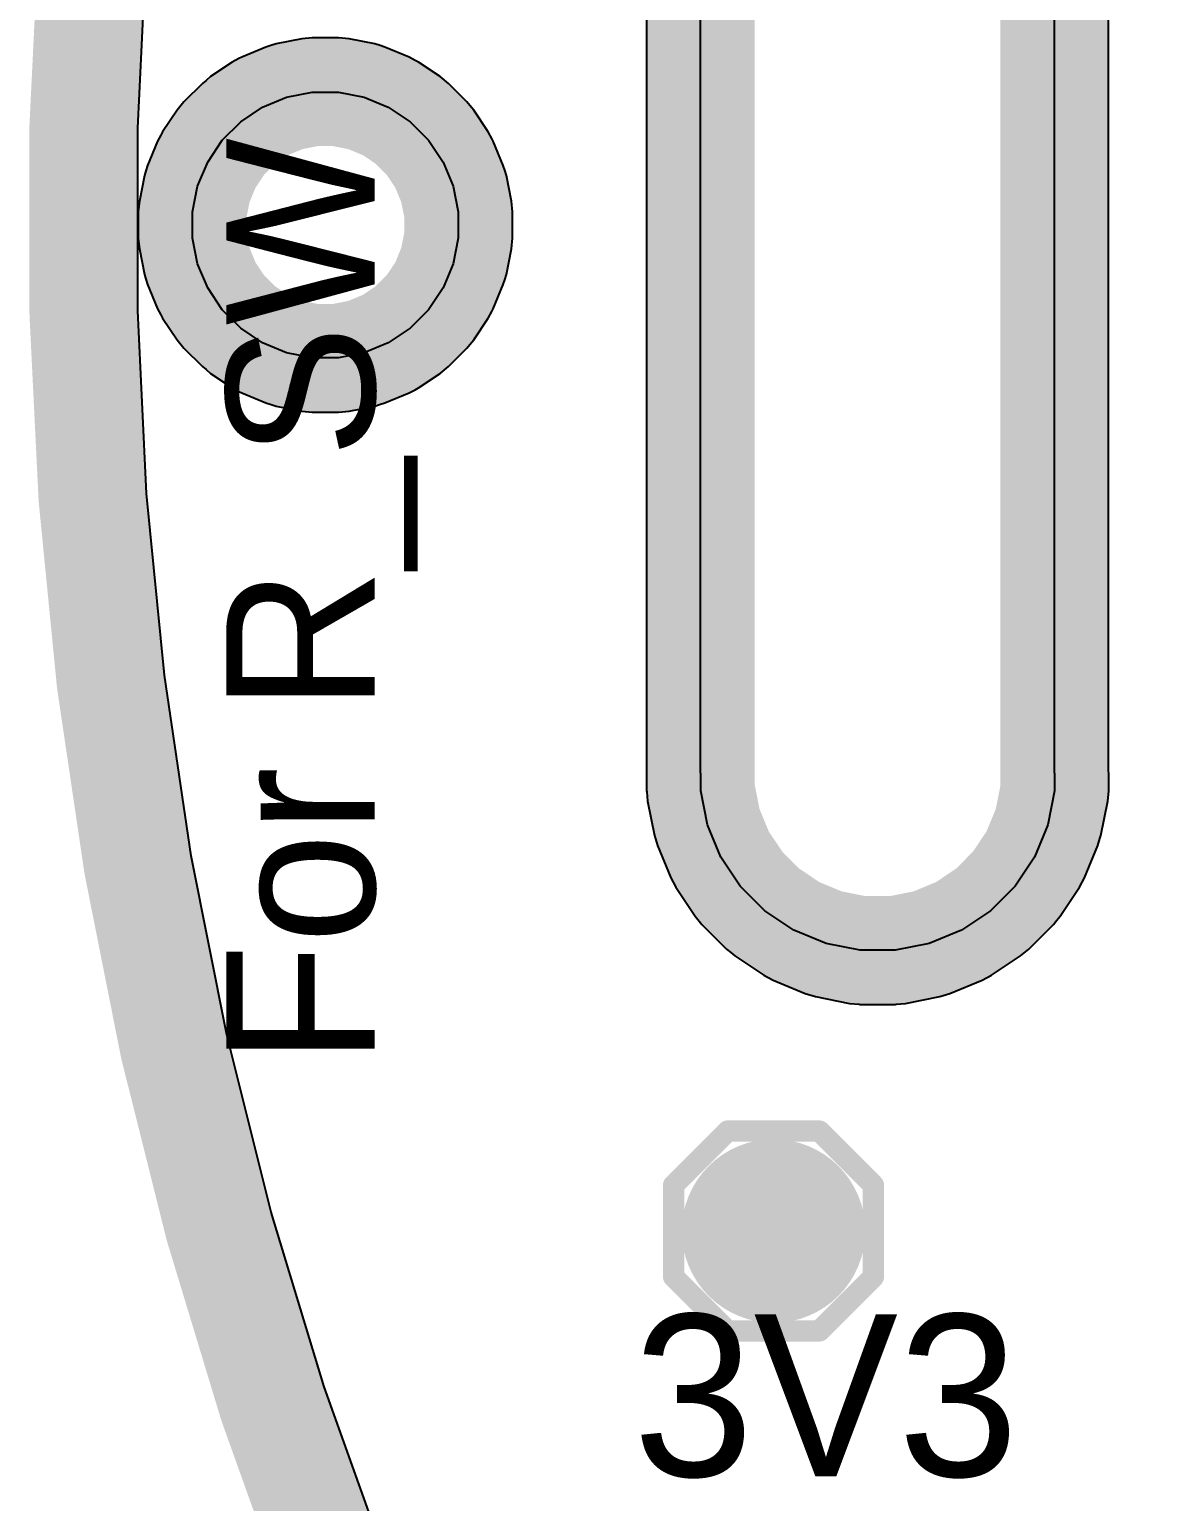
# Model space of a CAD drawing. Header units: millimetres. Extents: x 2.49 to 5.32, y 1.64 to 4.48.
# Drawn here: x 2.488 to 2.908, y 2.587 to 3.132 of the extents above; entities that cross this region are included whole.
import ezdxf

# ---------------------------------------------------------------- set-up
doc = ezdxf.new("R2010")
doc.units = ezdxf.units.MM
doc.header["$MEASUREMENT"] = 0
for name, color, linetype in [('BottomLayer', 5, 'Continuous'), ('BottomSolder', 6, 'Continuous'), ('InternalPlane1', 76, 'Continuous'), ('InternalPlane2', 16, 'Continuous'), ('Mechanical2', 216, 'Continuous'), ('MultiLayer', 9, 'Continuous'), ('TopLayer', 1, 'Continuous'), ('TopOverlay', 2, 'Continuous'), ('TopPaste', 8, 'Continuous'), ('TopSolder', 216, 'Continuous'), ('ViaHoleLayer', 16, 'Continuous')]:
    doc.layers.add(name, color=color, linetype=linetype)

# ---------------------------------------------------------------- blocks, each defined once
blk = doc.blocks.new('TEST_POINT_74')
at = {"layer": 'TopLayer', "const_width": 0.03}
blk.add_lwpolyline([(-0.015, 0, 1), (0.015, 0, 1)], format="xyb", close=True, dxfattribs=at)
at = {"layer": 'TopOverlay', "const_width": 0.00787}
for points in [[(-0.017, 0.037), (-0.037, 0.017)], [(-0.017, 0.037), (0.017, 0.037)], [(-0.017, 0.037), (0.017, 0.037)], [(0.017, 0.037), (0.037, 0.017)], [(-0.037, 0.017), (-0.037, -0.017)], [(0.037, 0.017), (0.037, -0.017)], [(-0.037, -0.017), (-0.017, -0.037)], [(0.037, -0.017), (0.017, -0.037)], [(-0.017, -0.037), (0.017, -0.037)], [(-0.017, -0.037), (0.017, -0.037)]]:
    blk.add_lwpolyline(points, dxfattribs=at)
at = {"layer": 'TopOverlay', "const_width": 0.00394}
for points in [[(-0.01897, 0.037, 1), (-0.01503, 0.037, 1)], [(-0.01897, 0.037, 1), (-0.01503, 0.037, 1)], [(-0.01897, 0.037, 1), (-0.01503, 0.037, 1)], [(0.01503, 0.037, 1), (0.01897, 0.037, 1)], [(0.01503, 0.037, 1), (0.01897, 0.037, 1)], [(0.01503, 0.037, 1), (0.01897, 0.037, 1)], [(-0.03897, 0.017, 1), (-0.03503, 0.017, 1)], [(-0.03897, 0.017, 1), (-0.03503, 0.017, 1)], [(0.03503, 0.017, 1), (0.03897, 0.017, 1)], [(0.03503, 0.017, 1), (0.03897, 0.017, 1)], [(-0.03897, -0.017, 1), (-0.03503, -0.017, 1)], [(-0.03897, -0.017, 1), (-0.03503, -0.017, 1)], [(0.03503, -0.017, 1), (0.03897, -0.017, 1)], [(0.03503, -0.017, 1), (0.03897, -0.017, 1)], [(-0.01897, -0.037, 1), (-0.01503, -0.037, 1)], [(-0.01897, -0.037, 1), (-0.01503, -0.037, 1)], [(-0.01897, -0.037, 1), (-0.01503, -0.037, 1)], [(0.01503, -0.037, 1), (0.01897, -0.037, 1)], [(0.01503, -0.037, 1), (0.01897, -0.037, 1)], [(0.01503, -0.037, 1), (0.01897, -0.037, 1)]]:
    blk.add_lwpolyline(points, format="xyb", close=True, dxfattribs=at)
at = {"layer": 'TopPaste', "const_width": 0.03}
blk.add_lwpolyline([(-0.015, 0, 1), (0.015, 0, 1)], format="xyb", close=True, dxfattribs=at)
at = {"layer": 'TopSolder', "const_width": 0.034}
blk.add_lwpolyline([(-0.017, 0, 1), (0.017, 0, 1)], format="xyb", close=True, dxfattribs=at)

msp = doc.modelspace()

# ---------------------------------------------------------------- linework, layer by layer
at = {"layer": 'BottomLayer', "const_width": 0.00886}
msp.add_lwpolyline([(2.75957, 2.6875, 1), (2.76843, 2.6875, 1)], format="xyb", close=True, dxfattribs=at)
at = {"layer": 'BottomSolder', "const_width": 0.01286}
msp.add_lwpolyline([(2.75757, 2.6875, 1), (2.77043, 2.6875, 1)], format="xyb", close=True, dxfattribs=at)
at = {"layer": 'InternalPlane1'}
for p, q in [((2.7169, 3.26708), (2.7169, 2.85699)), ((2.8881, 2.85772), (2.8881, 3.268)), ((2.52846, 3.09582), (2.53178, 3.16337)), ((2.58923, 3.12892), (2.57972, 3.12703)), ((2.59315, 3.12931), (2.58923, 3.12892)), ((2.60285, 3.12931), (2.59315, 3.12931)), ((2.59315, 3.12931), (2.59315, 3.12931)), ((2.59315, 3.12931), (2.59315, 3.12931)), ((2.60677, 3.12892), (2.60285, 3.12931)), ((2.60285, 3.12931), (2.60285, 3.12931)), ((2.60285, 3.12931), (2.60285, 3.12931)), ((2.61628, 3.12703), (2.60677, 3.12892)), ((2.57595, 3.12589), (2.567, 3.12218)), ((2.57774, 3.12643), (2.57595, 3.12589)), ((2.57972, 3.12703), (2.57774, 3.12643)), ((2.61826, 3.12643), (2.61628, 3.12703)), ((2.62005, 3.12589), (2.61826, 3.12643)), ((2.629, 3.12218), (2.62005, 3.12589)), ((2.56352, 3.12032), (2.55546, 3.11494)), ((2.56594, 3.12162), (2.56352, 3.12032)), ((2.567, 3.12218), (2.56594, 3.12162)), ((2.63127, 3.12097), (2.629, 3.12218)), ((2.63248, 3.12032), (2.63127, 3.12097)), ((2.64054, 3.11494), (2.63248, 3.12032)), ((2.55379, 3.11356), (2.55242, 3.11244)), ((2.55546, 3.11494), (2.55379, 3.11356)), ((2.64358, 3.11244), (2.64054, 3.11494)), ((2.55242, 3.11244), (2.54556, 3.10558)), ((2.65044, 3.10558), (2.64358, 3.11244)), ((2.54306, 3.10254), (2.53768, 3.09448)), ((2.54556, 3.10558), (2.54306, 3.10254)), ((2.65156, 3.10421), (2.65044, 3.10558)), ((2.65294, 3.10254), (2.65156, 3.10421)), ((2.65832, 3.09448), (2.65294, 3.10254)), ((2.52846, 3.062), (2.52846, 3.09582)), ((2.53582, 3.091), (2.53211, 3.08205)), ((2.53703, 3.09327), (2.53582, 3.091)), ((2.53768, 3.09448), (2.53703, 3.09327)), ((2.65962, 3.09206), (2.65832, 3.09448)), ((2.66018, 3.091), (2.65962, 3.09206)), ((2.66389, 3.08205), (2.66018, 3.091)), ((2.5315, 3.08003), (2.53097, 3.07828)), ((2.53211, 3.08205), (2.5315, 3.08003)), ((2.66443, 3.08026), (2.66389, 3.08205)), ((2.66503, 3.07828), (2.66443, 3.08026)), ((2.53097, 3.07828), (2.52908, 3.06877)), ((2.66692, 3.06877), (2.66503, 3.07828)), ((2.52908, 3.06877), (2.52869, 3.06485)), ((2.52869, 3.06485), (2.52869, 3.06)), ((2.66731, 3.06485), (2.66692, 3.06877)), ((2.66731, 3.06), (2.66731, 3.06485)), ((2.66731, 3.06485), (2.66731, 3.06485)), ((2.66731, 3.06485), (2.66731, 3.06485)), ((2.52846, 3.02818), (2.52846, 3.062)), ((2.52869, 3.06), (2.52869, 3.05515)), ((2.66731, 3.05515), (2.66731, 3.06)), ((2.52869, 3.05515), (2.52908, 3.05123)), ((2.66692, 3.05123), (2.66731, 3.05515)), ((2.66731, 3.05515), (2.66731, 3.05515)), ((2.66731, 3.05515), (2.66731, 3.05515)), ((2.52908, 3.05123), (2.53097, 3.04172)), ((2.66503, 3.04172), (2.66692, 3.05123)), ((2.53097, 3.04172), (2.5315, 3.03997)), ((2.66443, 3.03974), (2.66503, 3.04172)), ((2.5315, 3.03997), (2.53211, 3.03795)), ((2.53211, 3.03795), (2.53582, 3.029)), ((2.66018, 3.029), (2.66389, 3.03795)), ((2.66389, 3.03795), (2.66443, 3.03974)), ((2.53178, 2.96063), (2.52846, 3.02818)), ((2.53582, 3.029), (2.53703, 3.02673)), ((2.53703, 3.02673), (2.53768, 3.02552)), ((2.53768, 3.02552), (2.54306, 3.01746)), ((2.65294, 3.01746), (2.65832, 3.02552)), ((2.65832, 3.02552), (2.65962, 3.02794)), ((2.65962, 3.02794), (2.66018, 3.029)), ((2.54306, 3.01746), (2.54556, 3.01442)), ((2.65044, 3.01442), (2.65156, 3.01579)), ((2.65156, 3.01579), (2.65294, 3.01746)), ((2.54556, 3.01442), (2.55242, 3.00756)), ((2.64358, 3.00756), (2.65044, 3.01442)), ((2.55242, 3.00756), (2.55379, 3.00644)), ((2.55379, 3.00644), (2.55546, 3.00506)), ((2.55546, 3.00506), (2.56352, 2.99968)), ((2.63248, 2.99968), (2.64054, 3.00506)), ((2.64054, 3.00506), (2.64358, 3.00756)), ((2.56352, 2.99968), (2.56594, 2.99838)), ((2.56594, 2.99838), (2.567, 2.99782)), ((2.629, 2.99782), (2.63127, 2.99903)), ((2.63127, 2.99903), (2.63248, 2.99968)), ((2.567, 2.99782), (2.57595, 2.99411)), ((2.57595, 2.99411), (2.57797, 2.9935)), ((2.57797, 2.9935), (2.57972, 2.99297)), ((2.57972, 2.99297), (2.58923, 2.99108)), ((2.60677, 2.99108), (2.61628, 2.99297)), ((2.61628, 2.99297), (2.61803, 2.9935)), ((2.61803, 2.9935), (2.62005, 2.99411)), ((2.62005, 2.99411), (2.629, 2.99782)), ((2.58923, 2.99108), (2.59315, 2.99069)), ((2.59315, 2.99069), (2.60285, 2.99069)), ((2.60285, 2.99069), (2.60677, 2.99108)), ((2.53841, 2.89332), (2.53178, 2.96063)), ((2.54833, 2.82642), (2.53841, 2.89332)), ((2.7169, 2.85699), (2.71698, 2.85626)), ((2.88817, 2.85699), (2.8881, 2.85772)), ((2.88817, 2.85054), (2.88817, 2.85699)), ((2.71698, 2.85626), (2.71698, 2.85054)), ((2.71698, 2.85054), (2.71701, 2.85015)), ((2.71701, 2.85015), (2.71736, 2.84662)), ((2.71736, 2.84662), (2.71988, 2.83396)), ((2.88527, 2.83396), (2.88778, 2.84662)), ((2.88778, 2.84662), (2.88817, 2.85054)), ((2.88817, 2.85054), (2.88817, 2.85054)), ((2.88817, 2.85054), (2.88817, 2.85054)), ((2.71988, 2.83396), (2.72102, 2.83019)), ((2.72102, 2.83019), (2.72596, 2.81827)), ((2.87918, 2.81827), (2.88412, 2.83019)), ((2.88412, 2.83019), (2.88492, 2.83282)), ((2.88492, 2.83282), (2.88527, 2.83396)), ((2.56153, 2.76009), (2.54833, 2.82642)), ((2.72596, 2.81827), (2.72782, 2.8148)), ((2.87733, 2.8148), (2.87918, 2.81827)), ((2.72782, 2.8148), (2.73498, 2.80407)), ((2.87016, 2.80407), (2.87733, 2.8148)), ((2.73498, 2.80407), (2.73748, 2.80103)), ((2.86766, 2.80103), (2.86891, 2.80255)), ((2.86891, 2.80255), (2.87016, 2.80407)), ((2.73748, 2.80103), (2.74661, 2.7919)), ((2.85854, 2.7919), (2.86766, 2.80103)), ((2.74661, 2.7919), (2.74813, 2.79065)), ((2.85549, 2.7894), (2.85854, 2.7919)), ((2.74813, 2.79065), (2.74965, 2.7894)), ((2.74965, 2.7894), (2.76038, 2.78224)), ((2.84476, 2.78224), (2.85549, 2.7894)), ((2.76038, 2.78224), (2.76386, 2.78038)), ((2.76386, 2.78038), (2.77578, 2.77544)), ((2.82937, 2.77544), (2.84129, 2.78038)), ((2.84129, 2.78038), (2.84476, 2.78224)), ((2.77578, 2.77544), (2.77955, 2.7743)), ((2.8256, 2.7743), (2.82937, 2.77544)), ((2.77955, 2.7743), (2.7922, 2.77178)), ((2.7922, 2.77178), (2.79573, 2.77143)), ((2.79573, 2.77143), (2.79612, 2.77139)), ((2.79612, 2.77139), (2.80902, 2.77139)), ((2.80902, 2.77139), (2.80941, 2.77143)), ((2.80941, 2.77143), (2.81294, 2.77178)), ((2.81294, 2.77178), (2.8256, 2.7743)), ((2.57796, 2.69448), (2.56153, 2.76009)), ((2.59759, 2.62976), (2.57796, 2.69448)), ((2.62038, 2.56608), (2.59759, 2.62976))]:
    msp.add_line(p, q, dxfattribs=at)
at = {"layer": 'InternalPlane1', "const_width": 0.04}
for points in [[(2.737, 2.85699), (2.737, 3.26799)], [(2.868, 2.85699), (2.868, 3.268)], [(2.50836, 3.09631), (2.51173, 3.16485)], [(2.58365, 3.10732), (2.59315, 3.10921)], [(2.59315, 3.10921), (2.60285, 3.10921)], [(2.60285, 3.10921), (2.61235, 3.10732)], [(2.56663, 3.09823), (2.57469, 3.10361)], [(2.57469, 3.10361), (2.58365, 3.10732)], [(2.61235, 3.10732), (2.62131, 3.10361)], [(2.62131, 3.10361), (2.62937, 3.09823)], [(2.55977, 3.09137), (2.56663, 3.09823)], [(2.62937, 3.09823), (2.63623, 3.09137)], [(2.50836, 3.062), (2.50836, 3.09631)], [(2.55439, 3.08331), (2.55977, 3.09137)], [(2.63623, 3.09137), (2.64161, 3.08331)], [(2.55068, 3.07435), (2.55439, 3.08331)], [(2.64161, 3.08331), (2.64532, 3.07435)], [(2.54879, 3.06485), (2.55068, 3.07435)], [(2.64532, 3.07435), (2.64721, 3.06485)], [(2.50836, 3.02769), (2.50836, 3.062)], [(2.54879, 3.06), (2.54879, 3.06485)], [(2.54879, 3.05515), (2.54879, 3.06)], [(2.64721, 3.06), (2.64721, 3.06485)], [(2.64721, 3.05515), (2.64721, 3.06)], [(2.54879, 3.05515), (2.55068, 3.04565)], [(2.64532, 3.04565), (2.64721, 3.05515)], [(2.55068, 3.04565), (2.55439, 3.03669)], [(2.64161, 3.03669), (2.64532, 3.04565)], [(2.55439, 3.03669), (2.55977, 3.02863)], [(2.63623, 3.02863), (2.64161, 3.03669)], [(2.50836, 3.02769), (2.51173, 2.95915)], [(2.55977, 3.02863), (2.56663, 3.02177)], [(2.62937, 3.02177), (2.63623, 3.02863)], [(2.56663, 3.02177), (2.57469, 3.01639)], [(2.62131, 3.01639), (2.62937, 3.02177)], [(2.57469, 3.01639), (2.58365, 3.01268)], [(2.61235, 3.01268), (2.62131, 3.01639)], [(2.58365, 3.01268), (2.59315, 3.01079)], [(2.60285, 3.01079), (2.61235, 3.01268)], [(2.59315, 3.01079), (2.60285, 3.01079)], [(2.51173, 2.95915), (2.51846, 2.89086)], [(2.51846, 2.89086), (2.52852, 2.82299)], [(2.737, 2.85699), (2.73707, 2.85699)], [(2.73707, 2.85054), (2.73707, 2.85699)], [(2.868, 2.85699), (2.86807, 2.85699)], [(2.86807, 2.85054), (2.86807, 2.85699)], [(2.73707, 2.85054), (2.73959, 2.83788)], [(2.86555, 2.83788), (2.86807, 2.85054)], [(2.73959, 2.83788), (2.74453, 2.82596)], [(2.86062, 2.82596), (2.86555, 2.83788)], [(2.74453, 2.82596), (2.75169, 2.81524)], [(2.85345, 2.81524), (2.86062, 2.82596)], [(2.52852, 2.82299), (2.54191, 2.75568)], [(2.75169, 2.81524), (2.76082, 2.80611)], [(2.84433, 2.80611), (2.85345, 2.81524)], [(2.76082, 2.80611), (2.77155, 2.79894)], [(2.8336, 2.79894), (2.84433, 2.80611)], [(2.77155, 2.79894), (2.78347, 2.79401)], [(2.82168, 2.79401), (2.8336, 2.79894)], [(2.78347, 2.79401), (2.79612, 2.79149)], [(2.80902, 2.79149), (2.82168, 2.79401)], [(2.79612, 2.79149), (2.80902, 2.79149)], [(2.54191, 2.75568), (2.55858, 2.68912)], [(2.55858, 2.68912), (2.5785, 2.62345)], [(2.5785, 2.62345), (2.60162, 2.55885)]]:
    msp.add_lwpolyline(points, dxfattribs=at)
at = {"layer": 'InternalPlane1', "const_width": 0.02}
for points in [[(2.58315, 3.10921, 1), (2.60315, 3.10921, 1)], [(2.58315, 3.10921, 1), (2.60315, 3.10921, 1)], [(2.59285, 3.10921, 1), (2.61285, 3.10921, 1)], [(2.59285, 3.10921, 1), (2.61285, 3.10921, 1)], [(2.56469, 3.10361, 1), (2.58469, 3.10361, 1)], [(2.56469, 3.10361, 1), (2.58469, 3.10361, 1)], [(2.57365, 3.10732, 1), (2.59365, 3.10732, 1)], [(2.57365, 3.10732, 1), (2.59365, 3.10732, 1)], [(2.60235, 3.10732, 1), (2.62235, 3.10732, 1)], [(2.60235, 3.10732, 1), (2.62235, 3.10732, 1)], [(2.61131, 3.10361, 1), (2.63131, 3.10361, 1)], [(2.61131, 3.10361, 1), (2.63131, 3.10361, 1)], [(2.55663, 3.09823, 1), (2.57663, 3.09823, 1)], [(2.55663, 3.09823, 1), (2.57663, 3.09823, 1)], [(2.61937, 3.09823, 1), (2.63937, 3.09823, 1)], [(2.61937, 3.09823, 1), (2.63937, 3.09823, 1)], [(2.49836, 3.09631, 1), (2.51836, 3.09631, 1)], [(2.49836, 3.09631, 1), (2.51836, 3.09631, 1)], [(2.54977, 3.09137, 1), (2.56977, 3.09137, 1)], [(2.54977, 3.09137, 1), (2.56977, 3.09137, 1)], [(2.62623, 3.09137, 1), (2.64623, 3.09137, 1)], [(2.62623, 3.09137, 1), (2.64623, 3.09137, 1)], [(2.54439, 3.08331, 1), (2.56439, 3.08331, 1)], [(2.54439, 3.08331, 1), (2.56439, 3.08331, 1)], [(2.63161, 3.08331, 1), (2.65161, 3.08331, 1)], [(2.63161, 3.08331, 1), (2.65161, 3.08331, 1)], [(2.54068, 3.07435, 1), (2.56068, 3.07435, 1)], [(2.54068, 3.07435, 1), (2.56068, 3.07435, 1)], [(2.63532, 3.07435, 1), (2.65532, 3.07435, 1)], [(2.63532, 3.07435, 1), (2.65532, 3.07435, 1)], [(2.49836, 3.062, 1), (2.51836, 3.062, 1)], [(2.49836, 3.062, 1), (2.51836, 3.062, 1)], [(2.53879, 3.06485, 1), (2.55879, 3.06485, 1)], [(2.53879, 3.06485, 1), (2.55879, 3.06485, 1)], [(2.53879, 3.06, 1), (2.55879, 3.06, 1)], [(2.53879, 3.06, 1), (2.55879, 3.06, 1)], [(2.63721, 3.06485, 1), (2.65721, 3.06485, 1)], [(2.63721, 3.06485, 1), (2.65721, 3.06485, 1)], [(2.63721, 3.06, 1), (2.65721, 3.06, 1)], [(2.63721, 3.06, 1), (2.65721, 3.06, 1)], [(2.53879, 3.05515, 1), (2.55879, 3.05515, 1)], [(2.53879, 3.05515, 1), (2.55879, 3.05515, 1)], [(2.63721, 3.05515, 1), (2.65721, 3.05515, 1)], [(2.63721, 3.05515, 1), (2.65721, 3.05515, 1)], [(2.54068, 3.04565, 1), (2.56068, 3.04565, 1)], [(2.54068, 3.04565, 1), (2.56068, 3.04565, 1)], [(2.63532, 3.04565, 1), (2.65532, 3.04565, 1)], [(2.63532, 3.04565, 1), (2.65532, 3.04565, 1)], [(2.54439, 3.03669, 1), (2.56439, 3.03669, 1)], [(2.54439, 3.03669, 1), (2.56439, 3.03669, 1)], [(2.63161, 3.03669, 1), (2.65161, 3.03669, 1)], [(2.63161, 3.03669, 1), (2.65161, 3.03669, 1)], [(2.49836, 3.02769, 1), (2.51836, 3.02769, 1)], [(2.49836, 3.02769, 1), (2.51836, 3.02769, 1)], [(2.54977, 3.02863, 1), (2.56977, 3.02863, 1)], [(2.54977, 3.02863, 1), (2.56977, 3.02863, 1)], [(2.62623, 3.02863, 1), (2.64623, 3.02863, 1)], [(2.62623, 3.02863, 1), (2.64623, 3.02863, 1)], [(2.55663, 3.02177, 1), (2.57663, 3.02177, 1)], [(2.55663, 3.02177, 1), (2.57663, 3.02177, 1)], [(2.61937, 3.02177, 1), (2.63937, 3.02177, 1)], [(2.61937, 3.02177, 1), (2.63937, 3.02177, 1)], [(2.56469, 3.01639, 1), (2.58469, 3.01639, 1)], [(2.56469, 3.01639, 1), (2.58469, 3.01639, 1)], [(2.61131, 3.01639, 1), (2.63131, 3.01639, 1)], [(2.61131, 3.01639, 1), (2.63131, 3.01639, 1)], [(2.57365, 3.01268, 1), (2.59365, 3.01268, 1)], [(2.57365, 3.01268, 1), (2.59365, 3.01268, 1)], [(2.60235, 3.01268, 1), (2.62235, 3.01268, 1)], [(2.60235, 3.01268, 1), (2.62235, 3.01268, 1)], [(2.58315, 3.01079, 1), (2.60315, 3.01079, 1)], [(2.58315, 3.01079, 1), (2.60315, 3.01079, 1)], [(2.59285, 3.01079, 1), (2.61285, 3.01079, 1)], [(2.59285, 3.01079, 1), (2.61285, 3.01079, 1)], [(2.50173, 2.95915, 1), (2.52173, 2.95915, 1)], [(2.50173, 2.95915, 1), (2.52173, 2.95915, 1)], [(2.50846, 2.89086, 1), (2.52846, 2.89086, 1)], [(2.50846, 2.89086, 1), (2.52846, 2.89086, 1)], [(2.727, 2.85699, 1), (2.747, 2.85699, 1)], [(2.727, 2.85699, 1), (2.747, 2.85699, 1)], [(2.72707, 2.85699, 1), (2.74707, 2.85699, 1)], [(2.72707, 2.85699, 1), (2.74707, 2.85699, 1)], [(2.858, 2.85699, 1), (2.878, 2.85699, 1)], [(2.858, 2.85699, 1), (2.878, 2.85699, 1)], [(2.85807, 2.85699, 1), (2.87807, 2.85699, 1)], [(2.85807, 2.85699, 1), (2.87807, 2.85699, 1)], [(2.72707, 2.85054, 1), (2.74707, 2.85054, 1)], [(2.72707, 2.85054, 1), (2.74707, 2.85054, 1)], [(2.85807, 2.85054, 1), (2.87807, 2.85054, 1)], [(2.85807, 2.85054, 1), (2.87807, 2.85054, 1)], [(2.72959, 2.83788, 1), (2.74959, 2.83788, 1)], [(2.72959, 2.83788, 1), (2.74959, 2.83788, 1)], [(2.85555, 2.83788, 1), (2.87555, 2.83788, 1)], [(2.85555, 2.83788, 1), (2.87555, 2.83788, 1)], [(2.73453, 2.82596, 1), (2.75453, 2.82596, 1)], [(2.73453, 2.82596, 1), (2.75453, 2.82596, 1)], [(2.85062, 2.82596, 1), (2.87062, 2.82596, 1)], [(2.85062, 2.82596, 1), (2.87062, 2.82596, 1)], [(2.51852, 2.82299, 1), (2.53852, 2.82299, 1)], [(2.51852, 2.82299, 1), (2.53852, 2.82299, 1)], [(2.74169, 2.81524, 1), (2.76169, 2.81524, 1)], [(2.74169, 2.81524, 1), (2.76169, 2.81524, 1)], [(2.84345, 2.81524, 1), (2.86345, 2.81524, 1)], [(2.84345, 2.81524, 1), (2.86345, 2.81524, 1)], [(2.75082, 2.80611, 1), (2.77082, 2.80611, 1)], [(2.75082, 2.80611, 1), (2.77082, 2.80611, 1)], [(2.83433, 2.80611, 1), (2.85433, 2.80611, 1)], [(2.83433, 2.80611, 1), (2.85433, 2.80611, 1)], [(2.76155, 2.79894, 1), (2.78155, 2.79894, 1)], [(2.76155, 2.79894, 1), (2.78155, 2.79894, 1)], [(2.8236, 2.79894, 1), (2.8436, 2.79894, 1)], [(2.8236, 2.79894, 1), (2.8436, 2.79894, 1)], [(2.77347, 2.79401, 1), (2.79347, 2.79401, 1)], [(2.77347, 2.79401, 1), (2.79347, 2.79401, 1)], [(2.81168, 2.79401, 1), (2.83168, 2.79401, 1)], [(2.81168, 2.79401, 1), (2.83168, 2.79401, 1)], [(2.78612, 2.79149, 1), (2.80612, 2.79149, 1)], [(2.78612, 2.79149, 1), (2.80612, 2.79149, 1)], [(2.79902, 2.79149, 1), (2.81902, 2.79149, 1)], [(2.79902, 2.79149, 1), (2.81902, 2.79149, 1)], [(2.53191, 2.75568, 1), (2.55191, 2.75568, 1)], [(2.53191, 2.75568, 1), (2.55191, 2.75568, 1)], [(2.54858, 2.68912, 1), (2.56858, 2.68912, 1)], [(2.54858, 2.68912, 1), (2.56858, 2.68912, 1)], [(2.5685, 2.62345, 1), (2.5885, 2.62345, 1)], [(2.5685, 2.62345, 1), (2.5885, 2.62345, 1)]]:
    msp.add_lwpolyline(points, format="xyb", close=True, dxfattribs=at)
at = {"layer": 'InternalPlane2'}
for p, q in [((2.7169, 3.26708), (2.7169, 2.85699)), ((2.8881, 2.85772), (2.8881, 3.268)), ((2.52846, 3.09582), (2.53178, 3.16337)), ((2.58923, 3.12892), (2.57972, 3.12703)), ((2.59315, 3.12931), (2.58923, 3.12892)), ((2.60285, 3.12931), (2.59315, 3.12931)), ((2.59315, 3.12931), (2.59315, 3.12931)), ((2.59315, 3.12931), (2.59315, 3.12931)), ((2.60677, 3.12892), (2.60285, 3.12931)), ((2.60285, 3.12931), (2.60285, 3.12931)), ((2.60285, 3.12931), (2.60285, 3.12931)), ((2.61628, 3.12703), (2.60677, 3.12892)), ((2.57595, 3.12589), (2.567, 3.12218)), ((2.57774, 3.12643), (2.57595, 3.12589)), ((2.57972, 3.12703), (2.57774, 3.12643)), ((2.61826, 3.12643), (2.61628, 3.12703)), ((2.62005, 3.12589), (2.61826, 3.12643)), ((2.629, 3.12218), (2.62005, 3.12589)), ((2.56352, 3.12032), (2.55546, 3.11494)), ((2.56594, 3.12162), (2.56352, 3.12032)), ((2.567, 3.12218), (2.56594, 3.12162)), ((2.63127, 3.12097), (2.629, 3.12218)), ((2.63248, 3.12032), (2.63127, 3.12097)), ((2.64054, 3.11494), (2.63248, 3.12032)), ((2.55379, 3.11356), (2.55242, 3.11244)), ((2.55546, 3.11494), (2.55379, 3.11356)), ((2.64358, 3.11244), (2.64054, 3.11494)), ((2.55242, 3.11244), (2.54556, 3.10558)), ((2.65044, 3.10558), (2.64358, 3.11244)), ((2.54306, 3.10254), (2.53768, 3.09448)), ((2.54556, 3.10558), (2.54306, 3.10254)), ((2.65156, 3.10421), (2.65044, 3.10558)), ((2.65294, 3.10254), (2.65156, 3.10421)), ((2.65832, 3.09448), (2.65294, 3.10254)), ((2.52846, 3.062), (2.52846, 3.09582)), ((2.53582, 3.091), (2.53211, 3.08205)), ((2.53703, 3.09327), (2.53582, 3.091)), ((2.53768, 3.09448), (2.53703, 3.09327)), ((2.65962, 3.09206), (2.65832, 3.09448)), ((2.66018, 3.091), (2.65962, 3.09206)), ((2.66389, 3.08205), (2.66018, 3.091)), ((2.5315, 3.08003), (2.53097, 3.07828)), ((2.53211, 3.08205), (2.5315, 3.08003)), ((2.66443, 3.08026), (2.66389, 3.08205)), ((2.66503, 3.07828), (2.66443, 3.08026)), ((2.53097, 3.07828), (2.52908, 3.06877)), ((2.66692, 3.06877), (2.66503, 3.07828)), ((2.52908, 3.06877), (2.52869, 3.06485)), ((2.52869, 3.06485), (2.52869, 3.06)), ((2.66731, 3.06485), (2.66692, 3.06877)), ((2.66731, 3.06), (2.66731, 3.06485)), ((2.66731, 3.06485), (2.66731, 3.06485)), ((2.66731, 3.06485), (2.66731, 3.06485)), ((2.52846, 3.02818), (2.52846, 3.062)), ((2.52869, 3.06), (2.52869, 3.05515)), ((2.66731, 3.05515), (2.66731, 3.06)), ((2.52869, 3.05515), (2.52908, 3.05123)), ((2.66692, 3.05123), (2.66731, 3.05515)), ((2.66731, 3.05515), (2.66731, 3.05515)), ((2.66731, 3.05515), (2.66731, 3.05515)), ((2.52908, 3.05123), (2.53097, 3.04172)), ((2.66503, 3.04172), (2.66692, 3.05123)), ((2.53097, 3.04172), (2.5315, 3.03997)), ((2.66443, 3.03974), (2.66503, 3.04172)), ((2.5315, 3.03997), (2.53211, 3.03795)), ((2.53211, 3.03795), (2.53582, 3.029)), ((2.66018, 3.029), (2.66389, 3.03795)), ((2.66389, 3.03795), (2.66443, 3.03974)), ((2.53178, 2.96063), (2.52846, 3.02818)), ((2.53582, 3.029), (2.53703, 3.02673)), ((2.53703, 3.02673), (2.53768, 3.02552)), ((2.53768, 3.02552), (2.54306, 3.01746)), ((2.65294, 3.01746), (2.65832, 3.02552)), ((2.65832, 3.02552), (2.65962, 3.02794)), ((2.65962, 3.02794), (2.66018, 3.029)), ((2.54306, 3.01746), (2.54556, 3.01442)), ((2.65044, 3.01442), (2.65156, 3.01579)), ((2.65156, 3.01579), (2.65294, 3.01746)), ((2.54556, 3.01442), (2.55242, 3.00756)), ((2.64358, 3.00756), (2.65044, 3.01442)), ((2.55242, 3.00756), (2.55379, 3.00644)), ((2.55379, 3.00644), (2.55546, 3.00506)), ((2.55546, 3.00506), (2.56352, 2.99968)), ((2.63248, 2.99968), (2.64054, 3.00506)), ((2.64054, 3.00506), (2.64358, 3.00756)), ((2.56352, 2.99968), (2.56594, 2.99838)), ((2.56594, 2.99838), (2.567, 2.99782)), ((2.629, 2.99782), (2.63127, 2.99903)), ((2.63127, 2.99903), (2.63248, 2.99968)), ((2.567, 2.99782), (2.57595, 2.99411)), ((2.57595, 2.99411), (2.57797, 2.9935)), ((2.57797, 2.9935), (2.57972, 2.99297)), ((2.57972, 2.99297), (2.58923, 2.99108)), ((2.60677, 2.99108), (2.61628, 2.99297)), ((2.61628, 2.99297), (2.61803, 2.9935)), ((2.61803, 2.9935), (2.62005, 2.99411)), ((2.62005, 2.99411), (2.629, 2.99782)), ((2.58923, 2.99108), (2.59315, 2.99069)), ((2.59315, 2.99069), (2.60285, 2.99069)), ((2.60285, 2.99069), (2.60677, 2.99108)), ((2.53841, 2.89332), (2.53178, 2.96063)), ((2.54833, 2.82642), (2.53841, 2.89332)), ((2.7169, 2.85699), (2.71698, 2.85626)), ((2.88817, 2.85699), (2.8881, 2.85772)), ((2.88817, 2.85054), (2.88817, 2.85699)), ((2.71698, 2.85626), (2.71698, 2.85054)), ((2.71698, 2.85054), (2.71701, 2.85015)), ((2.71701, 2.85015), (2.71736, 2.84662)), ((2.71736, 2.84662), (2.71988, 2.83396)), ((2.88527, 2.83396), (2.88778, 2.84662)), ((2.88778, 2.84662), (2.88817, 2.85054)), ((2.88817, 2.85054), (2.88817, 2.85054)), ((2.88817, 2.85054), (2.88817, 2.85054)), ((2.71988, 2.83396), (2.72102, 2.83019)), ((2.72102, 2.83019), (2.72596, 2.81827)), ((2.87918, 2.81827), (2.88412, 2.83019)), ((2.88412, 2.83019), (2.88492, 2.83282)), ((2.88492, 2.83282), (2.88527, 2.83396)), ((2.56153, 2.76009), (2.54833, 2.82642)), ((2.72596, 2.81827), (2.72782, 2.8148)), ((2.87733, 2.8148), (2.87918, 2.81827)), ((2.72782, 2.8148), (2.73498, 2.80407)), ((2.87016, 2.80407), (2.87733, 2.8148)), ((2.73498, 2.80407), (2.73748, 2.80103)), ((2.86766, 2.80103), (2.86891, 2.80255)), ((2.86891, 2.80255), (2.87016, 2.80407)), ((2.73748, 2.80103), (2.74661, 2.7919)), ((2.85854, 2.7919), (2.86766, 2.80103)), ((2.74661, 2.7919), (2.74813, 2.79065)), ((2.85549, 2.7894), (2.85854, 2.7919)), ((2.74813, 2.79065), (2.74965, 2.7894)), ((2.74965, 2.7894), (2.76038, 2.78224)), ((2.84476, 2.78224), (2.85549, 2.7894)), ((2.76038, 2.78224), (2.76386, 2.78038)), ((2.76386, 2.78038), (2.77578, 2.77544)), ((2.82937, 2.77544), (2.84129, 2.78038)), ((2.84129, 2.78038), (2.84476, 2.78224)), ((2.77578, 2.77544), (2.77955, 2.7743)), ((2.8256, 2.7743), (2.82937, 2.77544)), ((2.77955, 2.7743), (2.7922, 2.77178)), ((2.7922, 2.77178), (2.79573, 2.77143)), ((2.79573, 2.77143), (2.79612, 2.77139)), ((2.79612, 2.77139), (2.80902, 2.77139)), ((2.80902, 2.77139), (2.80941, 2.77143)), ((2.80941, 2.77143), (2.81294, 2.77178)), ((2.81294, 2.77178), (2.8256, 2.7743)), ((2.57796, 2.69448), (2.56153, 2.76009)), ((2.59759, 2.62976), (2.57796, 2.69448)), ((2.62038, 2.56608), (2.59759, 2.62976))]:
    msp.add_line(p, q, dxfattribs=at)
at = {"layer": 'InternalPlane2', "const_width": 0.04}
for points in [[(2.737, 2.85699), (2.737, 3.26799)], [(2.868, 2.85699), (2.868, 3.268)], [(2.50836, 3.09631), (2.51173, 3.16485)], [(2.58365, 3.10732), (2.59315, 3.10921)], [(2.59315, 3.10921), (2.60285, 3.10921)], [(2.60285, 3.10921), (2.61235, 3.10732)], [(2.56663, 3.09823), (2.57469, 3.10361)], [(2.57469, 3.10361), (2.58365, 3.10732)], [(2.61235, 3.10732), (2.62131, 3.10361)], [(2.62131, 3.10361), (2.62937, 3.09823)], [(2.55977, 3.09137), (2.56663, 3.09823)], [(2.62937, 3.09823), (2.63623, 3.09137)], [(2.50836, 3.062), (2.50836, 3.09631)], [(2.55439, 3.08331), (2.55977, 3.09137)], [(2.63623, 3.09137), (2.64161, 3.08331)], [(2.55068, 3.07435), (2.55439, 3.08331)], [(2.64161, 3.08331), (2.64532, 3.07435)], [(2.54879, 3.06485), (2.55068, 3.07435)], [(2.64532, 3.07435), (2.64721, 3.06485)], [(2.50836, 3.02769), (2.50836, 3.062)], [(2.54879, 3.06), (2.54879, 3.06485)], [(2.54879, 3.05515), (2.54879, 3.06)], [(2.64721, 3.06), (2.64721, 3.06485)], [(2.64721, 3.05515), (2.64721, 3.06)], [(2.54879, 3.05515), (2.55068, 3.04565)], [(2.64532, 3.04565), (2.64721, 3.05515)], [(2.55068, 3.04565), (2.55439, 3.03669)], [(2.64161, 3.03669), (2.64532, 3.04565)], [(2.55439, 3.03669), (2.55977, 3.02863)], [(2.63623, 3.02863), (2.64161, 3.03669)], [(2.50836, 3.02769), (2.51173, 2.95915)], [(2.55977, 3.02863), (2.56663, 3.02177)], [(2.62937, 3.02177), (2.63623, 3.02863)], [(2.56663, 3.02177), (2.57469, 3.01639)], [(2.62131, 3.01639), (2.62937, 3.02177)], [(2.57469, 3.01639), (2.58365, 3.01268)], [(2.61235, 3.01268), (2.62131, 3.01639)], [(2.58365, 3.01268), (2.59315, 3.01079)], [(2.60285, 3.01079), (2.61235, 3.01268)], [(2.59315, 3.01079), (2.60285, 3.01079)], [(2.51173, 2.95915), (2.51846, 2.89086)], [(2.51846, 2.89086), (2.52852, 2.82299)], [(2.737, 2.85699), (2.73707, 2.85699)], [(2.73707, 2.85054), (2.73707, 2.85699)], [(2.868, 2.85699), (2.86807, 2.85699)], [(2.86807, 2.85054), (2.86807, 2.85699)], [(2.73707, 2.85054), (2.73959, 2.83788)], [(2.86555, 2.83788), (2.86807, 2.85054)], [(2.73959, 2.83788), (2.74453, 2.82596)], [(2.86062, 2.82596), (2.86555, 2.83788)], [(2.74453, 2.82596), (2.75169, 2.81524)], [(2.85345, 2.81524), (2.86062, 2.82596)], [(2.52852, 2.82299), (2.54191, 2.75568)], [(2.75169, 2.81524), (2.76082, 2.80611)], [(2.84433, 2.80611), (2.85345, 2.81524)], [(2.76082, 2.80611), (2.77155, 2.79894)], [(2.8336, 2.79894), (2.84433, 2.80611)], [(2.77155, 2.79894), (2.78347, 2.79401)], [(2.82168, 2.79401), (2.8336, 2.79894)], [(2.78347, 2.79401), (2.79612, 2.79149)], [(2.80902, 2.79149), (2.82168, 2.79401)], [(2.79612, 2.79149), (2.80902, 2.79149)], [(2.54191, 2.75568), (2.55858, 2.68912)], [(2.55858, 2.68912), (2.5785, 2.62345)], [(2.5785, 2.62345), (2.60162, 2.55885)]]:
    msp.add_lwpolyline(points, dxfattribs=at)
at = {"layer": 'InternalPlane2'}
for points, const_width in [([(2.58315, 3.10921, 1), (2.60315, 3.10921, 1)], 0.02), ([(2.58315, 3.10921, 1), (2.60315, 3.10921, 1)], 0.02), ([(2.59285, 3.10921, 1), (2.61285, 3.10921, 1)], 0.02), ([(2.59285, 3.10921, 1), (2.61285, 3.10921, 1)], 0.02), ([(2.56469, 3.10361, 1), (2.58469, 3.10361, 1)], 0.02), ([(2.56469, 3.10361, 1), (2.58469, 3.10361, 1)], 0.02), ([(2.57365, 3.10732, 1), (2.59365, 3.10732, 1)], 0.02), ([(2.57365, 3.10732, 1), (2.59365, 3.10732, 1)], 0.02), ([(2.60235, 3.10732, 1), (2.62235, 3.10732, 1)], 0.02), ([(2.60235, 3.10732, 1), (2.62235, 3.10732, 1)], 0.02), ([(2.61131, 3.10361, 1), (2.63131, 3.10361, 1)], 0.02), ([(2.61131, 3.10361, 1), (2.63131, 3.10361, 1)], 0.02), ([(2.55663, 3.09823, 1), (2.57663, 3.09823, 1)], 0.02), ([(2.55663, 3.09823, 1), (2.57663, 3.09823, 1)], 0.02), ([(2.61937, 3.09823, 1), (2.63937, 3.09823, 1)], 0.02), ([(2.61937, 3.09823, 1), (2.63937, 3.09823, 1)], 0.02), ([(2.49836, 3.09631, 1), (2.51836, 3.09631, 1)], 0.02), ([(2.49836, 3.09631, 1), (2.51836, 3.09631, 1)], 0.02), ([(2.54977, 3.09137, 1), (2.56977, 3.09137, 1)], 0.02), ([(2.54977, 3.09137, 1), (2.56977, 3.09137, 1)], 0.02), ([(2.62623, 3.09137, 1), (2.64623, 3.09137, 1)], 0.02), ([(2.62623, 3.09137, 1), (2.64623, 3.09137, 1)], 0.02), ([(2.54439, 3.08331, 1), (2.56439, 3.08331, 1)], 0.02), ([(2.54439, 3.08331, 1), (2.56439, 3.08331, 1)], 0.02), ([(2.63161, 3.08331, 1), (2.65161, 3.08331, 1)], 0.02), ([(2.63161, 3.08331, 1), (2.65161, 3.08331, 1)], 0.02), ([(2.54068, 3.07435, 1), (2.56068, 3.07435, 1)], 0.02), ([(2.54068, 3.07435, 1), (2.56068, 3.07435, 1)], 0.02), ([(2.63532, 3.07435, 1), (2.65532, 3.07435, 1)], 0.02), ([(2.63532, 3.07435, 1), (2.65532, 3.07435, 1)], 0.02), ([(2.49836, 3.062, 1), (2.51836, 3.062, 1)], 0.02), ([(2.49836, 3.062, 1), (2.51836, 3.062, 1)], 0.02), ([(2.53879, 3.06485, 1), (2.55879, 3.06485, 1)], 0.02), ([(2.53879, 3.06485, 1), (2.55879, 3.06485, 1)], 0.02), ([(2.53879, 3.06, 1), (2.55879, 3.06, 1)], 0.02), ([(2.53879, 3.06, 1), (2.55879, 3.06, 1)], 0.02), ([(2.63721, 3.06485, 1), (2.65721, 3.06485, 1)], 0.02), ([(2.63721, 3.06485, 1), (2.65721, 3.06485, 1)], 0.02), ([(2.63721, 3.06, 1), (2.65721, 3.06, 1)], 0.02), ([(2.63721, 3.06, 1), (2.65721, 3.06, 1)], 0.02), ([(2.53879, 3.05515, 1), (2.55879, 3.05515, 1)], 0.02), ([(2.53879, 3.05515, 1), (2.55879, 3.05515, 1)], 0.02), ([(2.63721, 3.05515, 1), (2.65721, 3.05515, 1)], 0.02), ([(2.63721, 3.05515, 1), (2.65721, 3.05515, 1)], 0.02), ([(2.54068, 3.04565, 1), (2.56068, 3.04565, 1)], 0.02), ([(2.54068, 3.04565, 1), (2.56068, 3.04565, 1)], 0.02), ([(2.63532, 3.04565, 1), (2.65532, 3.04565, 1)], 0.02), ([(2.63532, 3.04565, 1), (2.65532, 3.04565, 1)], 0.02), ([(2.54439, 3.03669, 1), (2.56439, 3.03669, 1)], 0.02), ([(2.54439, 3.03669, 1), (2.56439, 3.03669, 1)], 0.02), ([(2.63161, 3.03669, 1), (2.65161, 3.03669, 1)], 0.02), ([(2.63161, 3.03669, 1), (2.65161, 3.03669, 1)], 0.02), ([(2.49836, 3.02769, 1), (2.51836, 3.02769, 1)], 0.02), ([(2.49836, 3.02769, 1), (2.51836, 3.02769, 1)], 0.02), ([(2.54977, 3.02863, 1), (2.56977, 3.02863, 1)], 0.02), ([(2.54977, 3.02863, 1), (2.56977, 3.02863, 1)], 0.02), ([(2.62623, 3.02863, 1), (2.64623, 3.02863, 1)], 0.02), ([(2.62623, 3.02863, 1), (2.64623, 3.02863, 1)], 0.02), ([(2.55663, 3.02177, 1), (2.57663, 3.02177, 1)], 0.02), ([(2.55663, 3.02177, 1), (2.57663, 3.02177, 1)], 0.02), ([(2.61937, 3.02177, 1), (2.63937, 3.02177, 1)], 0.02), ([(2.61937, 3.02177, 1), (2.63937, 3.02177, 1)], 0.02), ([(2.56469, 3.01639, 1), (2.58469, 3.01639, 1)], 0.02), ([(2.56469, 3.01639, 1), (2.58469, 3.01639, 1)], 0.02), ([(2.61131, 3.01639, 1), (2.63131, 3.01639, 1)], 0.02), ([(2.61131, 3.01639, 1), (2.63131, 3.01639, 1)], 0.02), ([(2.57365, 3.01268, 1), (2.59365, 3.01268, 1)], 0.02), ([(2.57365, 3.01268, 1), (2.59365, 3.01268, 1)], 0.02), ([(2.60235, 3.01268, 1), (2.62235, 3.01268, 1)], 0.02), ([(2.60235, 3.01268, 1), (2.62235, 3.01268, 1)], 0.02), ([(2.58315, 3.01079, 1), (2.60315, 3.01079, 1)], 0.02), ([(2.58315, 3.01079, 1), (2.60315, 3.01079, 1)], 0.02), ([(2.59285, 3.01079, 1), (2.61285, 3.01079, 1)], 0.02), ([(2.59285, 3.01079, 1), (2.61285, 3.01079, 1)], 0.02), ([(2.50173, 2.95915, 1), (2.52173, 2.95915, 1)], 0.02), ([(2.50173, 2.95915, 1), (2.52173, 2.95915, 1)], 0.02), ([(2.50846, 2.89086, 1), (2.52846, 2.89086, 1)], 0.02), ([(2.50846, 2.89086, 1), (2.52846, 2.89086, 1)], 0.02), ([(2.727, 2.85699, 1), (2.747, 2.85699, 1)], 0.02), ([(2.727, 2.85699, 1), (2.747, 2.85699, 1)], 0.02), ([(2.72707, 2.85699, 1), (2.74707, 2.85699, 1)], 0.02), ([(2.72707, 2.85699, 1), (2.74707, 2.85699, 1)], 0.02), ([(2.858, 2.85699, 1), (2.878, 2.85699, 1)], 0.02), ([(2.858, 2.85699, 1), (2.878, 2.85699, 1)], 0.02), ([(2.85807, 2.85699, 1), (2.87807, 2.85699, 1)], 0.02), ([(2.85807, 2.85699, 1), (2.87807, 2.85699, 1)], 0.02), ([(2.72707, 2.85054, 1), (2.74707, 2.85054, 1)], 0.02), ([(2.72707, 2.85054, 1), (2.74707, 2.85054, 1)], 0.02), ([(2.85807, 2.85054, 1), (2.87807, 2.85054, 1)], 0.02), ([(2.85807, 2.85054, 1), (2.87807, 2.85054, 1)], 0.02), ([(2.72959, 2.83788, 1), (2.74959, 2.83788, 1)], 0.02), ([(2.72959, 2.83788, 1), (2.74959, 2.83788, 1)], 0.02), ([(2.85555, 2.83788, 1), (2.87555, 2.83788, 1)], 0.02), ([(2.85555, 2.83788, 1), (2.87555, 2.83788, 1)], 0.02), ([(2.73453, 2.82596, 1), (2.75453, 2.82596, 1)], 0.02), ([(2.73453, 2.82596, 1), (2.75453, 2.82596, 1)], 0.02), ([(2.85062, 2.82596, 1), (2.87062, 2.82596, 1)], 0.02), ([(2.85062, 2.82596, 1), (2.87062, 2.82596, 1)], 0.02), ([(2.51852, 2.82299, 1), (2.53852, 2.82299, 1)], 0.02), ([(2.51852, 2.82299, 1), (2.53852, 2.82299, 1)], 0.02), ([(2.74169, 2.81524, 1), (2.76169, 2.81524, 1)], 0.02), ([(2.74169, 2.81524, 1), (2.76169, 2.81524, 1)], 0.02), ([(2.84345, 2.81524, 1), (2.86345, 2.81524, 1)], 0.02), ([(2.84345, 2.81524, 1), (2.86345, 2.81524, 1)], 0.02), ([(2.75082, 2.80611, 1), (2.77082, 2.80611, 1)], 0.02), ([(2.75082, 2.80611, 1), (2.77082, 2.80611, 1)], 0.02), ([(2.83433, 2.80611, 1), (2.85433, 2.80611, 1)], 0.02), ([(2.83433, 2.80611, 1), (2.85433, 2.80611, 1)], 0.02), ([(2.76155, 2.79894, 1), (2.78155, 2.79894, 1)], 0.02), ([(2.76155, 2.79894, 1), (2.78155, 2.79894, 1)], 0.02), ([(2.8236, 2.79894, 1), (2.8436, 2.79894, 1)], 0.02), ([(2.8236, 2.79894, 1), (2.8436, 2.79894, 1)], 0.02), ([(2.77347, 2.79401, 1), (2.79347, 2.79401, 1)], 0.02), ([(2.77347, 2.79401, 1), (2.79347, 2.79401, 1)], 0.02), ([(2.81168, 2.79401, 1), (2.83168, 2.79401, 1)], 0.02), ([(2.81168, 2.79401, 1), (2.83168, 2.79401, 1)], 0.02), ([(2.78612, 2.79149, 1), (2.80612, 2.79149, 1)], 0.02), ([(2.78612, 2.79149, 1), (2.80612, 2.79149, 1)], 0.02), ([(2.79902, 2.79149, 1), (2.81902, 2.79149, 1)], 0.02), ([(2.79902, 2.79149, 1), (2.81902, 2.79149, 1)], 0.02), ([(2.53191, 2.75568, 1), (2.55191, 2.75568, 1)], 0.02), ([(2.53191, 2.75568, 1), (2.55191, 2.75568, 1)], 0.02), ([(2.75205, 2.6875, 1), (2.77595, 2.6875, 1)], 0.02391), ([(2.54858, 2.68912, 1), (2.56858, 2.68912, 1)], 0.02), ([(2.54858, 2.68912, 1), (2.56858, 2.68912, 1)], 0.02), ([(2.5685, 2.62345, 1), (2.5885, 2.62345, 1)], 0.02), ([(2.5685, 2.62345, 1), (2.5885, 2.62345, 1)], 0.02)]:
    msp.add_lwpolyline(points, format="xyb", close=True, dxfattribs=dict(at, const_width=const_width))
at = {"layer": 'Mechanical2'}
for points, const_width in [([(5.30364, 3.062, 1), (2.50836, 3.062, 1)], 0.015), ([(2.64721, 3.06, 1), (2.54879, 3.06, 1)], 0.015), ([(2.50461, 3.062, 1), (2.51211, 3.062, 1)], 0.0075), ([(2.54504, 3.06, 1), (2.55254, 3.06, 1)], 0.0075), ([(2.64346, 3.06, 1), (2.65096, 3.06, 1)], 0.0075), ([(2.73325, 2.85699, 1), (2.74075, 2.85699, 1)], 0.0075), ([(2.73332, 2.85699, 1), (2.74082, 2.85699, 1)], 0.0075), ([(2.86425, 2.85699, 1), (2.87175, 2.85699, 1)], 0.0075), ([(2.86432, 2.85699, 1), (2.87182, 2.85699, 1)], 0.0075)]:
    msp.add_lwpolyline(points, format="xyb", close=True, dxfattribs=dict(at, const_width=const_width))
at = {"layer": 'Mechanical2', "const_width": 0.015}
for points in [[(2.737, 2.85699), (2.737, 3.26799)], [(2.868, 2.85699), (2.868, 3.268)]]:
    msp.add_lwpolyline(points, dxfattribs=at)
msp.add_lwpolyline([(2.86807, 2.85699, -1), (2.73707, 2.85699)], format="xyb", dxfattribs=at)
at = {"layer": 'MultiLayer'}
for p, q in [((2.737, 2.85699), (2.737, 3.26799)), ((2.868, 3.268), (2.868, 2.85699)), ((2.57469, 3.10361), (2.58365, 3.10732)), ((2.58365, 3.10732), (2.59315, 3.10921)), ((2.59315, 3.10921), (2.598, 3.10921)), ((2.598, 3.10921), (2.60285, 3.10921)), ((2.60285, 3.10921), (2.61235, 3.10732)), ((2.61235, 3.10732), (2.62131, 3.10361)), ((2.56663, 3.09823), (2.57469, 3.10361)), ((2.62131, 3.10361), (2.62937, 3.09823)), ((2.55977, 3.09137), (2.56663, 3.09823)), ((2.62937, 3.09823), (2.63623, 3.09137)), ((2.55439, 3.08331), (2.55977, 3.09137)), ((2.63623, 3.09137), (2.64161, 3.08331)), ((2.55068, 3.07435), (2.55439, 3.08331)), ((2.64161, 3.08331), (2.64532, 3.07435)), ((2.54879, 3.06485), (2.55068, 3.07435)), ((2.64532, 3.07435), (2.64721, 3.06485)), ((2.54879, 3.06), (2.54879, 3.06485)), ((2.64721, 3.06485), (2.64721, 3.06)), ((2.54879, 3.05515), (2.54879, 3.06)), ((2.64721, 3.06), (2.64721, 3.05515)), ((2.55068, 3.04565), (2.54879, 3.05515)), ((2.64721, 3.05515), (2.64532, 3.04565)), ((2.55439, 3.03669), (2.55068, 3.04565)), ((2.64532, 3.04565), (2.64161, 3.03669)), ((2.55977, 3.02863), (2.55439, 3.03669)), ((2.64161, 3.03669), (2.63623, 3.02863)), ((2.56663, 3.02177), (2.55977, 3.02863)), ((2.63623, 3.02863), (2.62937, 3.02177)), ((2.57469, 3.01639), (2.56663, 3.02177)), ((2.62937, 3.02177), (2.62131, 3.01639)), ((2.58365, 3.01268), (2.57469, 3.01639)), ((2.62131, 3.01639), (2.61235, 3.01268)), ((2.59315, 3.01079), (2.58365, 3.01268)), ((2.598, 3.01079), (2.59315, 3.01079)), ((2.598, 3.01079), (2.598, 3.01079)), ((2.60285, 3.01079), (2.598, 3.01079)), ((2.61235, 3.01268), (2.60285, 3.01079)), ((2.73707, 2.85699), (2.737, 2.85699)), ((2.73707, 2.85054), (2.73707, 2.85699)), ((2.868, 2.85699), (2.86807, 2.85699)), ((2.86807, 2.85699), (2.86807, 2.85054)), ((2.73959, 2.83788), (2.73707, 2.85054)), ((2.86807, 2.85054), (2.86555, 2.83788)), ((2.74453, 2.82596), (2.73959, 2.83788)), ((2.86555, 2.83788), (2.86062, 2.82596)), ((2.75169, 2.81524), (2.74453, 2.82596)), ((2.86062, 2.82596), (2.85345, 2.81524)), ((2.76082, 2.80611), (2.75169, 2.81524)), ((2.85345, 2.81524), (2.84433, 2.80611)), ((2.77155, 2.79894), (2.76082, 2.80611)), ((2.84433, 2.80611), (2.8336, 2.79894)), ((2.78347, 2.79401), (2.77155, 2.79894)), ((2.8336, 2.79894), (2.82168, 2.79401)), ((2.79612, 2.79149), (2.78347, 2.79401)), ((2.80902, 2.79149), (2.79612, 2.79149)), ((2.82168, 2.79401), (2.80902, 2.79149))]:
    msp.add_line(p, q, dxfattribs=at)
at = {"layer": 'MultiLayer', "const_width": 0.00886}
msp.add_lwpolyline([(2.75957, 2.6875, 1), (2.76843, 2.6875, 1)], format="xyb", close=True, dxfattribs=at)
at = {"layer": 'TopLayer', "const_width": 0.00886}
msp.add_lwpolyline([(2.75957, 2.6875, 1), (2.76843, 2.6875, 1)], format="xyb", close=True, dxfattribs=at)
at = {"layer": 'TopSolder', "const_width": 0.01286}
msp.add_lwpolyline([(2.75757, 2.6875, 1), (2.77043, 2.6875, 1)], format="xyb", close=True, dxfattribs=at)
at = {"layer": 'ViaHoleLayer', "const_width": 0.00591}
msp.add_lwpolyline([(2.76105, 2.6875, 1), (2.76695, 2.6875, 1)], format="xyb", close=True, dxfattribs=at)

# ---------------------------------------------------------------- block references
at = {"rotation": 90}
msp.add_blockref('TEST_POINT_74', (2.764, 2.6875), dxfattribs=at)

# ---------------------------------------------------------------- texts
at = {"layer": 'TopOverlay'}
for s, height, rotation, p in [('For R_SW', 0.055, 90, (2.61628, 2.749)), ('3V3', 0.06, 360, (2.712, 2.59663))]:
    msp.add_text(s, height=height, rotation=rotation, dxfattribs=at).set_placement(p)

doc.saveas('drawing.dxf')
